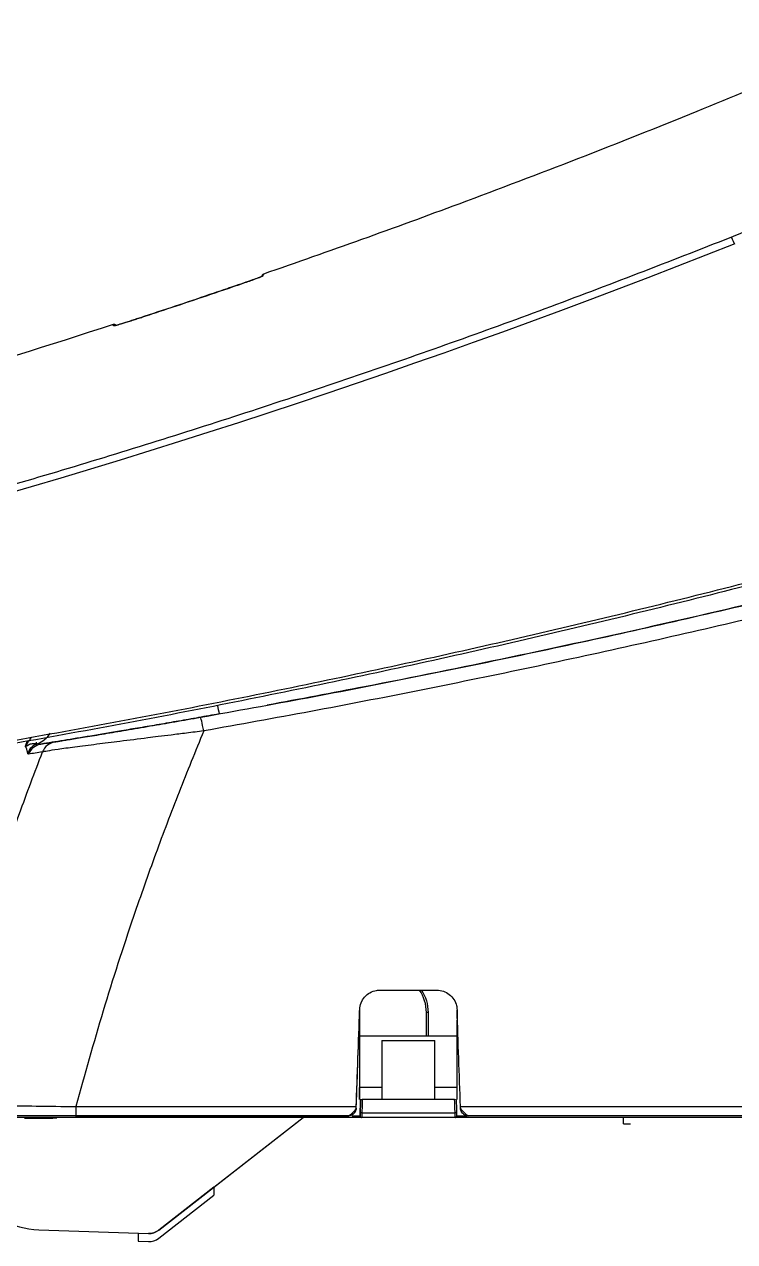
# Model space of a CAD drawing. Header units: millimetres. Extents: x 28 to 2425, y 8 to 1657.
# Drawn here: x 1987.5 to 2075, y 531.4 to 681.4 of the extents above; entities that cross this region are included whole.
import ezdxf

# ---------------------------------------------------------------- set-up
doc = ezdxf.new("R2010")
doc.units = ezdxf.units.MM
doc.layers.add('1LINE', color=7, linetype='CONTINUOUS')

msp = doc.modelspace()

# ---------------------------------------------------------------- linework, layer by layer
at = {"layer": '1LINE', "linetype": 'Continuous'}
for p, q in [((2001.75, 645.28), (2001.75, 645.29)), ((2031.27, 562.44), (2038.27, 562.44)), ((2028.77, 556.74), (2028.77, 559.93)), ((2028.77, 559.92), (2028.77, 556.74)), ((2028.78, 560.02), (2028.78, 560.02)), ((2037.2, 559.68), (2037, 559.68)), ((2037, 556.74), (2037, 559.68)), ((2037.2, 559.68), (2037.2, 556.74)), ((2040.77, 559.96), (2040.77, 558.74)), ((2028.77, 556.74), (2028.77, 558.74)), ((2028.77, 555.74), (2028.77, 556.74)), ((2028.77, 556.74), (2028.77, 556.74)), ((2028.77, 556.74), (2028.77, 556.74)), ((2040.77, 556.74), (2028.77, 556.74)), ((2028.77, 555.74), (2028.77, 550.44)), ((2031.52, 556.24), (2031.52, 548.94)), ((2031.52, 556.24), (2038.02, 556.24)), ((2038.02, 548.94), (2038.02, 556.24)), ((2028.77, 550.44), (2028.77, 550.44)), ((2031.52, 550.44), (2028.77, 550.44)), ((2028.77, 548.94), (2028.77, 550.44)), ((2040.77, 550.44), (2038.02, 550.44)), ((2028.35, 547.9), (2028.35, 547.9)), ((2028.89, 548.94), (2028.82, 546.96)), ((2040.47, 548.94), (2029.1, 548.94)), ((1987.47, 546.64), (1987.87, 546.64)), ((1987.87, 546.64), (1988.58, 546.64)), ((1988.58, 546.64), (1988.98, 546.64)), ((1988.98, 546.64), (1990.98, 546.64)), ((1991.48, 546.64), (1990.98, 546.64)), ((1992.18, 546.94), (1992.18, 546.97)), ((1993.78, 546.96), (2027.44, 546.96)), ((2029.02, 546.74), (1993.78, 546.74)), ((2027.35, 546.94), (1993.8, 546.94)), ((2004.05, 532.86), (2021.81, 546.74)), ((2010.83, 538.15), (2021.81, 546.74)), ((2027.87, 546.96), (2028.82, 546.96)), ((2028.82, 546.94), (2028.82, 546.94)), ((2040.53, 546.74), (2029.02, 546.74)), ((2097.46, 546.74), (2040.53, 546.74)), ((2040.73, 546.96), (2042, 546.96)), ((2095.8, 546.94), (2042.19, 546.94)), ((2061.27, 545.94), (2061.27, 546.74)), ((2061.27, 545.94), (2062.12, 545.94)), ((2010.83, 538.15), (2004.05, 532.86)), ((2004.05, 531.86), (2010.83, 537.15)), ((2010.83, 538.15), (2010.83, 538.15)), ((2010.83, 538.15), (2010.83, 537.15)), ((2010.83, 538.15), (2010.83, 537.15)), ((2010.83, 538.15), (2010.83, 537.15)), ((2010.83, 537.15), (2010.83, 537.15)), ((2010.83, 537.15), (2010.83, 537.15)), ((1989.25, 532.91), (2002.75, 532.44)), ((2004.05, 532.86), (2004.05, 532.86)), ((2001.49, 532.48), (2001.49, 531.48)), ((2001.49, 531.48), (2002.75, 531.44)), ((2002.75, 532.44), (2002.75, 532.44))]:
    msp.add_line(p, q, dxfattribs=at)
for centre, radius, start, end in [((2032.2, 559.68), 4.8, 0, 35.0002), ((2029.02, 546.94), 0.2, 178, 197.1947), ((2029.02, 546.94), 0.2, 234.0265, 269.9996), ((2040.53, 546.94), 0.2, 269.9996, 2), ((1989.63, 543.9), 11, 218, 268.005), ((2002.82, 534.44), 2, 268.005, 308), ((2002.82, 533.44), 2, 268.005, 308)]:
    msp.add_arc(centre, radius, start, end, dxfattribs=at)
at = {"layer": '1LINE', "linetype": 'Continuous', "extrusion": (0, 0, -1)}
for centre, radius, start, end in [((-2032.2, 559.68), 5, 146.5903, 180), ((-2002.82, 534.44), 2, 232, 271.995)]:
    msp.add_arc(centre, radius, start, end, dxfattribs=at)
at = {"layer": '1LINE', "linetype": 'Continuous'}
for centre, major_axis, ratio, start_param, end_param in [((2074.87, 654.28), (0.37, -0.929), 0.134608, 1.648589, 2.979263), ((2017.03, 650.39), (-0.08, -0.289), 0.999996, 3.745579, 4.546506), ((1998.51, 644.16), (0.26, 0.15), 0.999999, 0.049875, 1.364056), ((2010.59, 601.39), (-0.88, 4.92), 0.009225, 2.497225, 3.141593), ((2009.51, 594.09), (0.35, -1.97), 0.051943, 1.70341, 3.141593), ((1987.49, 597.49), (-0.78, 4.94), 0.830517, 3.345514, 3.833476), ((1989.73, 590.9), (-1.99, -0.23), 0.993326, 4.92292, 5.787441), ((1989.83, 590.77), (0.32, -1.97), 0.997893, 3.141588, 4.177888), ((1991.57, 591.05), (0.32, -1.97), 0.997096, 3.141588, 4.176139), ((2029.03, 547.28), (-0.2, 0.007), 0.140926, 4.668475, 6.283181), ((2040.51, 547.28), (-0.2, -0.007), 0.137247, 3.141588, 4.646159)]:
    msp.add_ellipse(centre, major_axis=major_axis, ratio=ratio, start_param=start_param, end_param=end_param, dxfattribs=at)
for points, knots in [([(2095.65, 681.44), (2087.31, 677.78), (2078.84, 674.18), (2060.62, 666.76), (2050.86, 662.97), (2033.04, 656.34), (2025.01, 653.46), (2016.93, 650.67)], [0, 0, 0, 0, 0.327745, 0.327745, 0.699593, 0.699593, 1, 1, 1, 1]), ([(2074.52, 655.21), (2075.33, 655.53), (2076.93, 656.18), (2079.25, 657.17), (2081.49, 658.17), (2084.36, 659.51), (2087.69, 661.19), (2091.13, 663.15), (2093.44, 664.66), (2094.89, 665.78), (2096.07, 666.81), (2097.08, 667.97), (2097.16, 668.62), (2097.2, 668.95)], [0, 0, 0, 0, 0.063492, 0.126086, 0.188193, 0.25023, 0.375821, 0.499976, 0.624953, 0.687427, 0.750175, 0.874436, 1, 1, 1, 1]), ([(1838.52, 592.99), (1843.03, 593.64), (1852.04, 594.95), (1865.53, 597.12), (1878.97, 599.46), (1892.36, 601.96), (1905.71, 604.64), (1919.01, 607.49), (1932.27, 610.51), (1945.48, 613.7), (1962.07, 617.94), (1982.05, 623.45), (2005.36, 630.48), (2028.59, 638.12), (2051.7, 646.31), (2066.91, 652.24), (2074.52, 655.21)], [0, 0, 0, 0, 0.055844, 0.111568, 0.167193, 0.222747, 0.278249, 0.33372, 0.389174, 0.444607, 0.500011, 0.59885, 0.698433, 0.798619, 0.899142, 1, 1, 1, 1]), ([(2013.1, 649.09), (2013.4, 649.19), (2013.99, 649.39), (2014.82, 649.68), (2015.7, 649.99), (2016.36, 650.23), (2016.64, 650.34), (2016.7, 650.37)], [0, 0, 0, 0, 0.205661, 0.396086, 0.578022, 0.86637, 1, 1, 1, 1]), ([(2016.8, 650.41), (2016.78, 650.4), (2016.7, 650.36), (2016.27, 650.2), (2015.51, 649.92), (2014.43, 649.54), (2013.58, 649.25), (2013.13, 649.1)], [0, 0, 0, 0, 0.122513, 0.290283, 0.476973, 0.726343, 1, 1, 1, 1]), ([(2016.81, 650.42), (2016.81, 650.43), (2016.82, 650.43), (2016.83, 650.45), (2016.84, 650.47), (2016.85, 650.51), (2016.86, 650.53), (2016.87, 650.55)], [0, 0, 0, 0, 0.094665, 0.094665, 0.473324, 0.473324, 1, 1, 1, 1]), ([(2016.93, 650.67), (2016.93, 650.67), (2016.93, 650.67), (2016.93, 650.67), (2016.93, 650.66), (2016.92, 650.64), (2016.91, 650.61), (2016.87, 650.52), (2016.85, 650.48), (2016.83, 650.43)], [0, 0, 0, 0, 0.031188, 0.031188, 0.155942, 0.155942, 0.654975, 0.654975, 1, 1, 1, 1]), ([(2001.75, 645.29), (2001.94, 645.35), (2002.13, 645.41), (2003.08, 645.72), (2003.84, 645.98), (2007.44, 647.17), (2010.27, 648.12), (2013.1, 649.09)], [0, 0, 0, 0, 0.05012, 0.05012, 0.250598, 0.250598, 1, 1, 1, 1]), ([(2013.13, 649.1), (2012.94, 649.03), (2012.75, 648.97), (2011.81, 648.65), (2011.05, 648.39), (2007.46, 647.17), (2004.62, 646.23), (2001.78, 645.29)], [0, 0, 0, 0, 0.050103, 0.050103, 0.250515, 0.250515, 1, 1, 1, 1]), ([(2001.78, 645.29), (2001.56, 645.22), (2001.13, 645.08), (2000.29, 644.81), (1999.37, 644.52), (1998.77, 644.35), (1998.51, 644.28), (1998.48, 644.28), (1998.47, 644.28)], [0, 0, 0, 0, 0.125022, 0.250342, 0.499609, 0.748998, 0.874493, 1, 1, 1, 1]), ([(1998.73, 644.34), (1998.89, 644.39), (1999.37, 644.52), (2000.26, 644.8), (2001.1, 645.07), (2001.53, 645.21), (2001.75, 645.29)], [0, 0, 0, 0, 0.320311, 0.658755, 0.82994, 1, 1, 1, 1]), ([(1998.41, 644.45), (1966.99, 634.19), (1935.06, 625.27), (1886.85, 613.99), (1870.72, 610.57), (1838.3, 604.44), (1822, 601.71), (1789.53, 597.01), (1773.4, 595.03), (1741.28, 591.81), (1725.2, 590.53), (1692.51, 588.6), (1675.95, 587.95), (1642.16, 587.34), (1624.92, 587.38), (1606.97, 587.82)], [0, 0, 0, 0, 0.25, 0.25, 0.375, 0.375, 0.5, 0.5, 0.625, 0.625, 0.75, 0.75, 0.875, 0.875, 1, 1, 1, 1]), ([(1998.47, 644.28), (1998.47, 644.28), (1998.47, 644.29), (1998.46, 644.3), (1998.46, 644.31), (1998.44, 644.37), (1998.43, 644.41), (1998.42, 644.44), (1998.42, 644.45), (1998.41, 644.45)], [0, 0, 0, 0, 0.032279, 0.032279, 0.161397, 0.161397, 0.677875, 0.677875, 1, 1, 1, 1]), ([(2118.27, 620.6), (2112.38, 619.01), (2100.6, 615.84), (2082.85, 611.42), (2065.07, 607.26), (2047.24, 603.38), (2031.35, 600.15), (2021.38, 598.29), (2017.38, 597.55)], [0, 0, 0, 0, 0.176846, 0.353491, 0.529934, 0.706175, 0.882215, 1, 1, 1, 1]), ([(1986.18, 593.21), (1990.87, 594.05), (2000.26, 595.73), (2014.3, 598.47), (2028.32, 601.36), (2042.32, 604.43), (2056.3, 607.66), (2070.25, 611.06), (2084.17, 614.62), (2093.41, 617.13), (2098.03, 618.39)], [0, 0, 0, 0, 0.124199, 0.248597, 0.373209, 0.498049, 0.623133, 0.748476, 0.874094, 1, 1, 1, 1]), ([(2098.08, 618.01), (2093.44, 616.75), (2084.18, 614.23), (2070.22, 610.66), (2056.25, 607.25), (2042.26, 604.02), (2028.27, 600.96), (2014.27, 598.07), (2000.27, 595.34), (1990.91, 593.66), (1986.24, 592.82)], [0, 0, 0, 0, 0.126356, 0.25231, 0.377868, 0.503039, 0.627829, 0.752247, 0.876301, 1, 1, 1, 1]), ([(2009.16, 596.06), (2013.56, 596.85), (2022.36, 598.44), (2035.51, 601), (2048.66, 603.7), (2061.78, 606.55), (2074.88, 609.55), (2087.97, 612.68), (2096.65, 614.89), (2100.99, 616)], [0, 0, 0, 0, 0.141845, 0.283968, 0.426405, 0.569191, 0.712363, 0.855954, 1, 1, 1, 1]), ([(2101.75, 614.34), (2097.38, 613.23), (2088.64, 611.01), (2075.48, 607.86), (2062.32, 604.86), (2049.14, 602), (2035.95, 599.3), (2022.77, 596.74), (2013.96, 595.16), (2009.57, 594.37)], [0, 0, 0, 0, 0.144405, 0.288272, 0.431615, 0.574446, 0.716779, 0.858625, 1, 1, 1, 1]), ([(2011.47, 596.47), (2010.63, 596.32), (2008.95, 596.02), (2006.47, 595.58), (2004.06, 595.16), (2001.7, 594.76), (1998.85, 594.28), (1995.63, 593.74), (1992.24, 593.19), (1990.42, 592.89), (1989.51, 592.75)], [0, 0, 0, 0, 0.102958, 0.203792, 0.303111, 0.401554, 0.499777, 0.671872, 0.837063, 1, 1, 1, 1]), ([(1991.25, 593.03), (1991.31, 593.04), (1991.42, 593.05), (1991.81, 593.12), (1992.37, 593.21), (1993.33, 593.36), (1994.9, 593.62), (1997.27, 594.01), (2000, 594.47), (2002.94, 594.97), (2006.03, 595.51), (2008.11, 595.87), (2009.16, 596.06)], [0, 0, 0, 0, 0.063076, 0.125345, 0.187651, 0.250836, 0.374053, 0.500365, 0.623518, 0.74976, 0.873067, 1, 1, 1, 1]), ([(2009.57, 594.37), (2008.86, 594.28), (2007.51, 594.11), (2005.64, 593.88), (2004.05, 593.68), (2001.92, 593.41), (1999.31, 593.09), (1996.25, 592.7), (1993.62, 592.37), (1991.55, 592.09), (1990.17, 591.87), (1989.86, 591.81), (1989.71, 591.79)], [0, 0, 0, 0, 0.076616, 0.144325, 0.202248, 0.249728, 0.381058, 0.499875, 0.632088, 0.760173, 0.883012, 1, 1, 1, 1]), ([(2009.57, 594.37), (2008.54, 591.86), (2006.49, 586.83), (2003.61, 579.21), (2000.45, 570.24), (1997.09, 559.88), (1994.91, 552.01), (1993.82, 548.08)], [0, 0, 0, 0, 0.166326, 0.332756, 0.499371, 0.74948, 1, 1, 1, 1]), ([(1987.57, 592.44), (1987.58, 592.46), (1987.64, 592.53), (1987.62, 592.4), (1987.79, 592.73), (1988.02, 593.12), (1988.25, 593.44), (1988.39, 593.62)], [0, 0, 0, 0, 0.087887, 0.347459, 0.448994, 0.687675, 1, 1, 1, 1]), ([(1987.57, 592.44), (1987.6, 592.44), (1987.7, 592.47), (1988.06, 592.75), (1988.56, 592.85), (1988.93, 592.81), (1989.09, 592.79)], [0, 0, 0, 0, 0.138352, 0.50033, 0.775703, 1, 1, 1, 1]), ([(1989.09, 592.79), (1989.16, 592.76), (1989.28, 592.72), (1989.44, 592.74), (1989.51, 592.75)], [0, 0, 0, 0, 0.516667, 1, 1, 1, 1]), ([(1975.76, 548.19), (1976.63, 551.48), (1978.33, 557.88), (1981.1, 567.15), (1983.93, 575.87), (1986.77, 584.03), (1988.75, 589.26), (1989.71, 591.79)], [0, 0, 0, 0, 0.222441, 0.433747, 0.633821, 0.822591, 1, 1, 1, 1]), ([(1987.88, 591.64), (1987.87, 591.69), (1987.86, 591.76), (1987.85, 591.83), (1987.84, 591.87), (1987.83, 591.9), (1987.82, 591.95), (1987.8, 592.01), (1987.78, 592.08), (1987.77, 592.11), (1987.77, 592.13), (1987.76, 592.14), (1987.75, 592.18), (1987.74, 592.21), (1987.72, 592.27), (1987.71, 592.29), (1987.7, 592.32), (1987.69, 592.34), (1987.67, 592.39), (1987.67, 592.44), (1987.64, 592.44), (1987.63, 592.44), (1987.62, 592.44), (1987.61, 592.44), (1987.61, 592.44), (1987.61, 592.44), (1987.58, 592.43), (1987.57, 592.43), (1987.57, 592.44)], [0, 0, 0, 0, 0.125, 0.1875, 0.1875, 0.25, 0.25, 0.375, 0.4375, 0.46875, 0.46875, 0.5, 0.5, 0.625, 0.625, 0.6875, 0.6875, 0.75, 0.75, 0.875, 0.875, 0.90625, 0.921875, 0.929687, 0.929687, 0.9375, 0.9375, 1, 1, 1, 1]), ([(2028.78, 560.02), (2028.79, 560.31), (2028.84, 560.59), (2029.05, 561.12), (2029.2, 561.37), (2029.58, 561.79), (2029.8, 561.98), (2030.29, 562.25), (2030.57, 562.35), (2030.99, 562.42), (2031.13, 562.44), (2031.27, 562.44)], [0, 0, 0, 0, 0.222817, 0.222817, 0.445634, 0.445634, 0.668332, 0.668332, 0.889471, 0.889471, 1, 1, 1, 1]), ([(2028.78, 560.02), (2028.79, 560.31), (2028.84, 560.59), (2029.05, 561.12), (2029.2, 561.36), (2029.57, 561.79), (2029.8, 561.98), (2030.29, 562.25), (2030.57, 562.35), (2030.99, 562.42), (2031.13, 562.44), (2031.27, 562.44)], [0, 0, 0, 0, 0.222756, 0.222756, 0.445511, 0.445511, 0.668153, 0.668153, 0.88924, 0.88924, 1, 1, 1, 1]), ([(2038.27, 562.44), (2038.55, 562.44), (2038.83, 562.39), (2039.35, 562.21), (2039.6, 562.07), (2040.04, 561.73), (2040.23, 561.52), (2040.53, 561.05), (2040.64, 560.79), (2040.74, 560.36), (2040.76, 560.19), (2040.77, 560.02)], [0, 0, 0, 0, 0.217052, 0.217052, 0.434132, 0.434132, 0.650929, 0.650929, 0.868839, 0.868839, 1, 1, 1, 1]), ([(1975.76, 548.19), (1975.83, 548.2), (1975.97, 548.21), (1976.44, 548.22), (1977.1, 548.23), (1977.96, 548.23), (1979, 548.22), (1980.19, 548.21), (1982.01, 548.2), (1984.84, 548.2), (1989.02, 548.15), (1992.17, 548.1), (1993.82, 548.08)], [0, 0, 0, 0, 0.071494, 0.143656, 0.216086, 0.288366, 0.360077, 0.430818, 0.500227, 0.647328, 0.816317, 1, 1, 1, 1]), ([(2027.35, 546.94), (2027.43, 546.96), (2027.59, 547), (2027.84, 547.26), (2028.08, 547.5), (2028.26, 547.71), (2028.32, 547.84), (2028.35, 547.9)], [0, 0, 0, 0, 0.278877, 0.534027, 0.763858, 0.883747, 1, 1, 1, 1]), ([(2028.35, 547.9), (2028.34, 547.81), (2028.31, 547.57), (2028.15, 547.3), (2027.83, 547.01), (2027.53, 546.97), (2027.35, 546.94)], [0, 0, 0, 0, 0.171754, 0.465352, 0.668729, 1, 1, 1, 1]), ([(2028.35, 547.9), (2028.35, 547.79), (2028.32, 547.68), (2028.24, 547.47), (2028.18, 547.37), (2028.03, 547.19), (2027.94, 547.12), (2027.75, 547.01), (2027.64, 546.97), (2027.47, 546.94), (2027.41, 546.94), (2027.35, 546.94)], [0, 0, 0, 0, 0.222835, 0.222835, 0.445673, 0.445673, 0.668359, 0.668359, 0.889395, 0.889395, 1, 1, 1, 1]), ([(2028.89, 548.94), (2028.89, 548.94), (2028.89, 548.94), (2028.91, 548.94), (2028.92, 548.94), (2028.95, 548.94), (2028.96, 548.94), (2029, 548.94), (2029.02, 548.94), (2029.06, 548.94), (2029.08, 548.94), (2029.1, 548.94)], [0, 0, 0, 0, 0.211133, 0.211133, 0.42237, 0.42237, 0.632105, 0.632105, 0.839681, 0.839681, 1, 1, 1, 1]), ([(2029.1, 548.94), (2029.09, 548.8), (2029.09, 548.67), (2029.07, 548.13), (2029.06, 547.72), (2029.04, 547.31)], [0, 0, 0, 0, 0.242732, 0.242732, 1, 1, 1, 1]), ([(2040.47, 548.94), (2040.49, 548.94), (2040.51, 548.94), (2040.55, 548.94), (2040.57, 548.94), (2040.59, 548.94)], [0, 0, 0, 0, 0.500636, 0.500636, 1, 1, 1, 1]), ([(2040.53, 547.31), (2040.52, 547.44), (2040.52, 547.57), (2040.5, 548.11), (2040.48, 548.52), (2040.47, 548.94)], [0, 0, 0, 0, 0.242848, 0.242848, 1, 1, 1, 1]), ([(2042.19, 546.94), (2042.02, 546.96), (2041.72, 547.01), (2041.42, 547.28), (2041.28, 547.5), (2041.21, 547.7), (2041.2, 547.84), (2041.19, 547.9)], [0, 0, 0, 0, 0.3123, 0.537335, 0.748329, 0.884538, 1, 1, 1, 1]), ([(2041.19, 547.9), (2041.23, 547.84), (2041.3, 547.71), (2041.49, 547.5), (2041.74, 547.27), (2041.98, 547), (2042.12, 546.96), (2042.19, 546.94)], [0, 0, 0, 0, 0.109459, 0.245903, 0.462464, 0.718812, 1, 1, 1, 1]), ([(1993.8, 546.94), (1991.68, 546.94), (1989.61, 546.94), (1985.61, 546.94), (1983.78, 546.94), (1979.03, 546.94), (1977.04, 546.94), (1976.73, 546.94)], [0, 0, 0, 0, 0.25, 0.25, 0.5, 0.5, 1, 1, 1, 1]), ([(1979.05, 546.99), (1979.11, 546.99), (1979.25, 546.99), (1979.75, 547), (1980.45, 547), (1981.38, 547), (1982.48, 546.99), (1984.07, 546.99), (1986.45, 547), (1989.86, 546.99), (1992.44, 546.97), (1993.78, 546.96)], [0, 0, 0, 0, 0.083543, 0.167846, 0.2523, 0.336349, 0.419246, 0.500413, 0.646995, 0.815912, 1, 1, 1, 1]), ([(1993.78, 546.74), (1990.16, 546.74), (1986.56, 546.74), (1981.22, 546.74), (1979.5, 546.74), (1979.24, 546.74)], [0, 0, 0, 0, 0.5, 0.5, 1, 1, 1, 1]), ([(2028.82, 546.94), (2028.82, 546.94), (2028.82, 546.95), (2028.82, 546.97), (2028.82, 546.99), (2028.82, 547.03), (2028.82, 547.06), (2028.83, 547.11), (2028.83, 547.14), (2028.83, 547.21), (2028.83, 547.25), (2028.83, 547.28)], [0, 0, 0, 0, 0.197745, 0.197745, 0.394816, 0.394816, 0.591642, 0.591642, 0.78827, 0.78827, 1, 1, 1, 1]), ([(2028.83, 546.87), (2028.83, 546.88), (2028.82, 546.89), (2028.82, 546.91), (2028.82, 546.93), (2028.82, 546.94)], [0, 0, 0, 0, 0.438673, 0.438673, 1, 1, 1, 1]), ([(2028.82, 546.89), (2028.83, 546.87), (2028.85, 546.83), (2028.89, 546.78), (2028.96, 546.75), (2029, 546.75), (2029.02, 546.75)], [0, 0, 0, 0, 0.246363, 0.504618, 0.760183, 1, 1, 1, 1]), ([(2029.02, 546.74), (2029.02, 546.74), (2029.02, 546.74), (2028.99, 546.74), (2028.95, 546.74), (2028.91, 546.77), (2028.9, 546.77), (2028.89, 546.78)], [0, 0, 0, 0, 0.01437, 0.01437, 0.714835, 0.714835, 1, 1, 1, 1]), ([(2029.04, 547.31), (2029.04, 547.22), (2029.04, 547.03), (2029.03, 546.79), (2029.02, 546.75), (2029.02, 546.74)], [0, 0, 0, 0, 0.31383, 0.665793, 1, 1, 1, 1]), ([(2029.04, 547.31), (2029.3, 547.31), (2029.57, 547.31), (2031.16, 547.31), (2032.49, 547.31), (2036.06, 547.31), (2038.29, 547.31), (2040.53, 547.31)], [0, 0, 0, 0, 0.068747, 0.068747, 0.416464, 0.416464, 1, 1, 1, 1]), ([(2040.53, 546.74), (2040.53, 546.74), (2040.53, 546.79), (2040.54, 547.02), (2040.53, 547.18), (2040.53, 547.31)], [0, 0, 0, 0, 0.5, 0.5, 1, 1, 1, 1]), ([(2040.71, 547.28), (2040.72, 547.25), (2040.72, 547.22), (2040.72, 547.15), (2040.72, 547.12), (2040.72, 547.06), (2040.72, 547.04), (2040.72, 546.99), (2040.73, 546.97), (2040.73, 546.95), (2040.73, 546.94), (2040.73, 546.94)], [0, 0, 0, 0, 0.196865, 0.196865, 0.393707, 0.393707, 0.590903, 0.590903, 0.788535, 0.788535, 1, 1, 1, 1])]:
    msp.add_open_spline(points, degree=3, knots=knots, dxfattribs=at)
for points, degree in [([(2074.97, 654.41), (1999.01, 624.16), (1920.18, 603.65), (1838.61, 592.13)], 3), ([(2016.76, 650.51), (2016.76, 650.51), (2016.75, 650.49), (2016.73, 650.46)], 3), ([(2016.83, 650.43), (2016.82, 650.42), (2016.81, 650.42), (2016.8, 650.41)], 3), ([(1987.57, 592.44), (1987.66, 592.67), (1987.75, 592.9), (1987.85, 593.14)], 3), ([(1988.85, 592.66), (1988.89, 592.77), (1988.94, 592.88), (1988.98, 592.99)], 3), ([(1989.51, 592.75), (1990.04, 592.83), (1990.62, 592.93), (1991.25, 593.03)], 3), ([(1987.97, 591.51), (1987.92, 591.5), (1987.89, 591.54), (1987.88, 591.64)], 3), ([(1989.71, 591.79), (1989.09, 591.69), (1988.51, 591.59), (1987.97, 591.51)], 3), ([(2028.35, 547.9), (2028.49, 551.94), (2028.63, 555.98), (2028.78, 560.02)], 3), ([(2028.36, 548.08), (2028.5, 552.06), (2028.64, 556.04), (2028.78, 560.02)], 3), ([(2041.19, 548.08), (2041.05, 552.06), (2040.91, 556.04), (2040.77, 560.02)], 3), ([(2028.77, 558.74), (2028.77, 555.47), (2028.77, 552.2), (2028.77, 548.94)], 3), ([(2040.77, 548.94), (2040.77, 552.2), (2040.77, 555.47), (2040.77, 558.74)], 3), ([(1993.82, 548.08), (2005.34, 548.08), (2016.85, 548.08), (2028.36, 548.08)], 3), ([(2028.35, 547.9), (2028.35, 547.96), (2028.36, 548.02), (2028.36, 548.08)], 3), ([(2028.83, 547.28), (2028.85, 547.84), (2028.87, 548.39), (2028.89, 548.94)], 3), ([(2040.66, 548.94), (2040.68, 548.39), (2040.7, 547.84), (2040.71, 547.28)], 3), ([(2041.19, 548.08), (2059.77, 548.08), (2078.32, 548.08), (2096.8, 548.08)], 3), ([(2041.19, 547.9), (2041.19, 547.96), (2041.19, 548.02), (2041.19, 548.08)], 3), ([(2028.82, 546.96), (2028.82, 546.96), (2028.82, 546.95), (2028.82, 546.94)], 3), ([(2040.53, 546.75), (2040.56, 546.74)], 1)]:
    msp.add_open_spline(points, degree=degree, dxfattribs=at)
msp.add_rational_spline([(1993.82, 548.08), (1993.82, 546.94), (1993.8, 546.94)], [1, 0.656059053392, 1], degree=2, dxfattribs=at)

doc.saveas('drawing.dxf')
